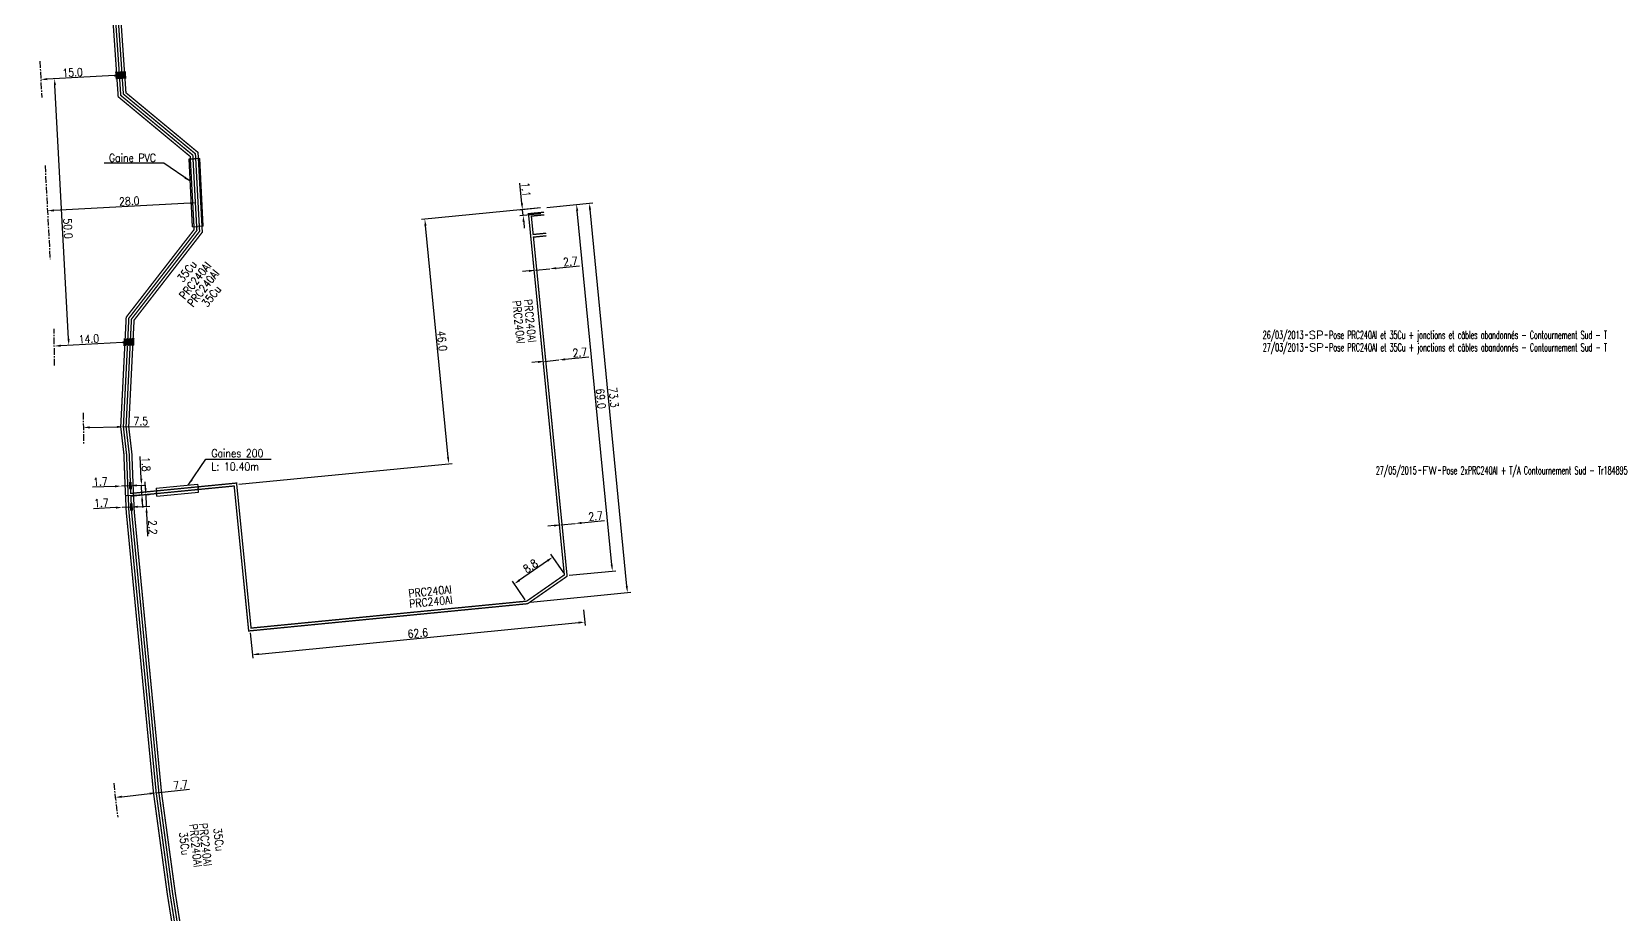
# Model space of a CAD drawing. Header units: millimetres. Extents: x 145437 to 146000, y 141990 to 142990.
# Drawn here: x 145687.7 to 145981.7, y 142155.7 to 142321.1 of the extents above; entities that cross this region are included whole.
import ezdxf
from ezdxf.enums import TextEntityAlignment as Align

# ---------------------------------------------------------------- set-up
doc = ezdxf.new("R2010")
doc.units = ezdxf.units.MM
doc.header["$PDMODE"] = 34
doc.linetypes.add('CENTER', pattern=[2, 1.25, -0.25, 0.25, -0.25])
doc.layers.get('0').update_dxf_attribs({"linetype": 'CONTINUOUS'})
doc.layers.get('Defpoints').update_dxf_attribs({"linetype": 'CONTINUOUS'})
for name, color, linetype in [('M_100', 7, 'M_ST_6'), ('M_130', 3, 'M_ST_15'), ('M_300', 7, 'CONTINUOUS'), ('M_400', 7, 'CONTINUOUS'), ('M_910', 7, 'CONTINUOUS')]:
    doc.layers.add(name, color=color, linetype=linetype)
doc.styles.get("Standard").update_dxf_attribs({"font": 'romans.shx', "width": 0.85})
doc.linetypes.add('M_ST_15', pattern='A,5,-0.3,["XX",Standard,S=1,R=0,X=0,Y=-0.5],-2.5', length=7.8)
doc.linetypes.add('M_ST_6', pattern='A,5,-0.3,["||",Standard,S=1,R=0,X=0.35,Y=-0.5],-1.6', length=6.9)
doc.dimstyles.get("Standard").update_dxf_attribs({"dimtxt": 1.5, "dimasz": 1.2, "dimexe": 0.625, "dimexo": 0.625, "dimgap": 0.25, "dimtad": 1, "dimdec": 1, "dimzin": 0, "dimdsep": 46, "dimtxsty": 'Standard', "dimcen": -0.5, "dimadec": 0, "dimazin": 0, "dimtfac": 1, "dimtdec": 1, "dimtmove": 0, "dimatfit": 3, "dimfxl": 0, "dimtolj": 1, "dimtzin": 0, "dimarcsym": 0})

# ---------------------------------------------------------------- blocks, each defined once
blk = doc.blocks.new('*D3')
at = {"layer": 'Defpoints', "color": 0, "linetype": 'Continuous', "transparency": 16777216}
for p in [(145783.66, 142288.09), (145792.22, 142288.93), (145780.57, 142214.14)]:
    blk.add_point(p, dxfattribs=at)
at = {"layer": 'M_130', "color": 0, "linetype": 'Continuous', "lineweight": -2, "transparency": 16777216}
for p, q in [((145784.28, 142288.15), (145792.84, 142288.99)), ((145799.23, 142217.17), (145792.34, 142287.73)), ((145781.19, 142214.2), (145799.97, 142216.03))]:
    blk.add_line(p, q, dxfattribs=at)
at = {"layer": 'M_130', "color": 0, "linetype": 'Continuous', "transparency": 16777216}
for points in [[(145792.54, 142287.75), (145792.14, 142287.71), (145792.22, 142288.93)], [(145799.43, 142217.19), (145799.03, 142217.15), (145799.35, 142215.97)]]:
    blk.add_solid(points, dxfattribs=at)
at = {"layer": 'M_130', "color": 0, "linetype": 'Continuous', "transparency": 16777216, "insert": (145796.78, 142252.55), "char_height": 1.5, "attachment_point": 5, "rotation": 275.5795}
blk.add_mtext('\\A1;73.3', dxfattribs=at)
blk = doc.blocks.new('*D4')
at = {"layer": 'Defpoints', "color": 0, "linetype": 'Continuous', "transparency": 16777216}
for p in [(145783.66, 142288.09), (145789.82, 142288.69), (145787.79, 142219.16)]:
    blk.add_point(p, dxfattribs=at)
at = {"layer": 'M_130', "color": 0, "linetype": 'Continuous', "lineweight": -2, "transparency": 16777216}
for p, q in [((145784.28, 142288.15), (145790.45, 142288.75)), ((145796.42, 142221.21), (145789.94, 142287.5)), ((145788.41, 142219.23), (145797.16, 142220.08))]:
    blk.add_line(p, q, dxfattribs=at)
at = {"layer": 'M_130', "color": 0, "linetype": 'Continuous', "transparency": 16777216}
for points in [[(145790.14, 142287.52), (145789.74, 142287.48), (145789.82, 142288.69)], [(145796.62, 142221.23), (145796.22, 142221.19), (145796.53, 142220.02)]]:
    blk.add_solid(points, dxfattribs=at)
at = {"layer": 'M_130', "color": 0, "linetype": 'Continuous', "transparency": 16777216, "insert": (145794.38, 142252.31), "char_height": 1.5, "attachment_point": 5, "rotation": 275.5795}
blk.add_mtext('\\A1;69.0', dxfattribs=at)
blk = doc.blocks.new('*D5')
at = {"layer": 'Defpoints', "color": 0, "linetype": 'Continuous', "transparency": 16777216}
for p in [(145783.66, 142288.09), (145761.39, 142285.91), (145725.88, 142236.23)]:
    blk.add_point(p, dxfattribs=at)
at = {"layer": 'M_130', "color": 0, "linetype": 'Continuous', "lineweight": -2, "transparency": 16777216}
for p, q in [((145783.04, 142288.03), (145760.77, 142285.85)), ((145765.75, 142241.33), (145761.51, 142284.72)), ((145726.51, 142236.29), (145766.48, 142240.19))]:
    blk.add_line(p, q, dxfattribs=at)
at = {"layer": 'M_130', "color": 0, "linetype": 'Continuous', "transparency": 16777216}
for points in [[(145761.71, 142284.74), (145761.31, 142284.7), (145761.39, 142285.91)], [(145765.94, 142241.35), (145765.55, 142241.31), (145765.86, 142240.13)]]:
    blk.add_solid(points, dxfattribs=at)
at = {"layer": 'M_130', "color": 0, "linetype": 'Continuous', "transparency": 16777216, "insert": (145764.62, 142263.12), "char_height": 1.5, "attachment_point": 5, "rotation": 275.5795}
blk.add_mtext('\\A1;46.0', dxfattribs=at)
blk = doc.blocks.new('*D6')
at = {"layer": 'Defpoints', "color": 0, "linetype": 'Continuous', "transparency": 16777216}
for p in [(145779.69, 142287.7), (145783.66, 142288.09), (145783.77, 142286.99)]:
    blk.add_point(p, dxfattribs=at)
at = {"layer": 'M_130', "color": 0, "linetype": 'Continuous', "lineweight": -2, "transparency": 16777216}
for p, q in [((145779.58, 142288.9), (145779.2, 142292.7)), ((145783.04, 142288.03), (145779.07, 142287.64)), ((145783.14, 142286.93), (145779.18, 142286.55)), ((145779.8, 142286.61), (145779.69, 142287.7)), ((145779.92, 142285.41), (145780.03, 142284.22))]:
    blk.add_line(p, q, dxfattribs=at)
at = {"layer": 'M_130', "color": 0, "linetype": 'Continuous', "transparency": 16777216}
for points in [[(145779.77, 142288.92), (145779.38, 142288.88), (145779.69, 142287.7)], [(145780.11, 142285.43), (145779.72, 142285.39), (145779.8, 142286.61)]]:
    blk.add_solid(points, dxfattribs=at)
at = {"layer": 'M_130', "color": 0, "linetype": 'Continuous', "transparency": 16777216, "insert": (145780.33, 142291.49), "char_height": 1.5, "attachment_point": 5, "rotation": 275.5795}
blk.add_mtext('\\A1;1.1', dxfattribs=at)
blk = doc.blocks.new('*D7')
at = {"layer": 'Defpoints', "color": 0, "linetype": 'Continuous', "transparency": 16777216}
for p in [(145782.11, 142276.37), (145784.8, 142276.64), (145784.8, 142276.64)]:
    blk.add_point(p, dxfattribs=at)
at = {"layer": 'M_130', "color": 0, "linetype": 'Continuous', "lineweight": -2, "transparency": 16777216}
for p, q in [((145780.91, 142276.25), (145779.72, 142276.13)), ((145782.11, 142276.37), (145784.8, 142276.64)), ((145785.99, 142276.75), (145790.34, 142277.19))]:
    blk.add_line(p, q, dxfattribs=at)
at = {"layer": 'M_130', "color": 0, "linetype": 'Continuous', "transparency": 16777216}
for points in [[(145780.89, 142276.45), (145780.93, 142276.05), (145782.11, 142276.37)], [(145785.97, 142276.95), (145786.01, 142276.56), (145784.8, 142276.64)]]:
    blk.add_solid(points, dxfattribs=at)
at = {"layer": 'M_130', "color": 0, "linetype": 'Continuous', "transparency": 16777216, "insert": (145788.66, 142278.02), "char_height": 1.5, "attachment_point": 5, "rotation": 5.6723}
blk.add_mtext('\\A1;2.7', dxfattribs=at)
blk = doc.blocks.new('*D8')
at = {"layer": 'Defpoints', "color": 0, "linetype": 'Continuous', "transparency": 16777216}
for p in [(145783.8, 142259.3), (145786.49, 142259.56), (145786.49, 142259.56)]:
    blk.add_point(p, dxfattribs=at)
at = {"layer": 'M_130', "color": 0, "linetype": 'Continuous', "lineweight": -2, "transparency": 16777216}
for p, q in [((145787.69, 142259.68), (145792.11, 142260.12)), ((145782.61, 142259.18), (145781.42, 142259.06)), ((145783.8, 142259.3), (145786.49, 142259.56))]:
    blk.add_line(p, q, dxfattribs=at)
at = {"layer": 'M_130', "color": 0, "linetype": 'Continuous', "transparency": 16777216}
for points in [[(145782.59, 142259.38), (145782.63, 142258.98), (145783.8, 142259.3)], [(145787.67, 142259.88), (145787.71, 142259.48), (145786.49, 142259.56)]]:
    blk.add_solid(points, dxfattribs=at)
at = {"layer": 'M_130', "color": 0, "linetype": 'Continuous', "transparency": 16777216, "insert": (145790.44, 142260.96), "char_height": 1.5, "attachment_point": 5, "rotation": 5.6723}
blk.add_mtext('\\A1;2.7', dxfattribs=at)
blk = doc.blocks.new('*D9')
at = {"layer": 'Defpoints', "color": 0, "linetype": 'Continuous', "transparency": 16777216}
for p in [(145786.85, 142228.65), (145789.53, 142228.92), (145789.53, 142228.92)]:
    blk.add_point(p, dxfattribs=at)
at = {"layer": 'M_130', "color": 0, "linetype": 'Continuous', "lineweight": -2, "transparency": 16777216}
for p, q in [((145785.65, 142228.54), (145784.46, 142228.42)), ((145786.85, 142228.65), (145789.53, 142228.92)), ((145790.73, 142229.04), (145795.08, 142229.47))]:
    blk.add_line(p, q, dxfattribs=at)
at = {"layer": 'M_130', "color": 0, "linetype": 'Continuous', "transparency": 16777216}
for points in [[(145785.63, 142228.73), (145785.67, 142228.34), (145786.85, 142228.65)], [(145790.71, 142229.24), (145790.75, 142228.84), (145789.53, 142228.92)]]:
    blk.add_solid(points, dxfattribs=at)
at = {"layer": 'M_130', "color": 0, "linetype": 'Continuous', "transparency": 16777216, "insert": (145793.4, 142230.31), "char_height": 1.5, "attachment_point": 5, "rotation": 5.6723}
blk.add_mtext('\\A1;2.7', dxfattribs=at)
blk = doc.blocks.new('*D10')
at = {"layer": 'Defpoints', "color": 0, "linetype": 'Continuous', "transparency": 16777216}
for p in [(145791.08, 142213.36), (145791.36, 142210.46), (145728.6, 142209.06)]:
    blk.add_point(p, dxfattribs=at)
at = {"layer": 'M_130', "color": 0, "linetype": 'Continuous', "lineweight": -2, "transparency": 16777216}
for p, q in [((145730.26, 142204.46), (145790.17, 142210.35)), ((145791.14, 142212.74), (145791.43, 142209.84)), ((145728.66, 142208.44), (145729.13, 142203.72))]:
    blk.add_line(p, q, dxfattribs=at)
at = {"layer": 'M_130', "color": 0, "linetype": 'Continuous', "transparency": 16777216}
for points in [[(145790.15, 142210.55), (145790.19, 142210.15), (145791.36, 142210.46)], [(145730.24, 142204.66), (145730.28, 142204.26), (145729.07, 142204.34)]]:
    blk.add_solid(points, dxfattribs=at)
at = {"layer": 'M_130', "color": 0, "linetype": 'Continuous', "transparency": 16777216, "insert": (145760.07, 142208.39), "char_height": 1.5, "attachment_point": 5, "rotation": 5.6105}
blk.add_mtext('\\A1;62.6', dxfattribs=at)
blk = doc.blocks.new('*D11')
at = {"layer": 'Defpoints', "color": 0, "transparency": 16777216}
for p in [(145787.79, 142219.16), (145778.15, 142217.61), (145780.57, 142214.14)]:
    blk.add_point(p, dxfattribs=at)
at = {"layer": 'M_130', "color": 0, "lineweight": -2, "transparency": 16777216}
for p, q in [((145784.39, 142221.95), (145779.14, 142218.3)), ((145787.43, 142219.68), (145785.02, 142223.15)), ((145780.21, 142214.65), (145777.8, 142218.12))]:
    blk.add_line(p, q, dxfattribs=at)
at = {"layer": 'M_130', "color": 0, "transparency": 16777216}
for points in [[(145784.27, 142222.11), (145784.5, 142221.79), (145785.37, 142222.64)], [(145779.02, 142218.46), (145779.25, 142218.13), (145778.15, 142217.61)]]:
    blk.add_solid(points, dxfattribs=at)
at = {"layer": 'M_130', "color": 0, "transparency": 16777216, "insert": (145781.19, 142220.94), "char_height": 1.5, "attachment_point": 5, "rotation": 34.8392}
blk.add_mtext('\\A1;8.8', dxfattribs=at)
blk = doc.blocks.new('*D51')
at = {"layer": 'Defpoints', "color": 0, "linetype": 'Continuous', "transparency": 16777216}
for p in [(145697.4, 142246.91), (145697.4, 142246.91), (145704.9, 142247.04)]:
    blk.add_point(p, dxfattribs=at)
at = {"layer": 'M_130', "color": 0, "linetype": 'Continuous', "lineweight": -2, "transparency": 16777216}
for p, q in [((145698.6, 142246.93), (145703.7, 142247.02)), ((145704.9, 142247.04), (145709.76, 142247.12))]:
    blk.add_line(p, q, dxfattribs=at)
at = {"layer": 'M_130', "color": 0, "linetype": 'Continuous', "transparency": 16777216}
for points in [[(145698.6, 142247.13), (145698.6, 142246.73), (145697.4, 142246.91)], [(145703.69, 142247.22), (145703.7, 142246.82), (145704.9, 142247.04)]]:
    blk.add_solid(points, dxfattribs=at)
at = {"layer": 'M_130', "color": 0, "linetype": 'Continuous', "transparency": 16777216, "insert": (145708.16, 142248.1), "char_height": 1.5, "attachment_point": 5, "rotation": 0.9959}
blk.add_mtext('\\A1;7.5', dxfattribs=at)
blk = doc.blocks.new('*D52')
at = {"layer": 'Defpoints', "color": 0, "linetype": 'Continuous', "transparency": 16777216}
for p in [(145703.39, 142177.61), (145703.39, 142177.61), (145711.05, 142178.47)]:
    blk.add_point(p, dxfattribs=at)
at = {"layer": 'M_130', "color": 0, "linetype": 'Continuous', "lineweight": -2, "transparency": 16777216}
for p, q in [((145704.58, 142177.74), (145709.86, 142178.33)), ((145711.05, 142178.47), (145717.32, 142179.17))]:
    blk.add_line(p, q, dxfattribs=at)
at = {"layer": 'M_130', "color": 0, "linetype": 'Continuous', "transparency": 16777216}
for points in [[(145704.56, 142177.94), (145704.6, 142177.55), (145703.39, 142177.61)], [(145709.83, 142178.53), (145709.88, 142178.13), (145711.05, 142178.47)]]:
    blk.add_solid(points, dxfattribs=at)
at = {"layer": 'M_130', "color": 0, "linetype": 'Continuous', "transparency": 16777216, "insert": (145715.63, 142179.98), "char_height": 1.5, "attachment_point": 5, "rotation": 6.3671}
blk.add_mtext('\\A1;7.7', dxfattribs=at)
blk = doc.blocks.new('*D53')
at = {"layer": 'Defpoints', "color": 0, "linetype": 'Continuous', "transparency": 16777216}
for p in [(145704.88, 142234.15), (145709.11, 142234.33), (145706.4, 142232.01)]:
    blk.add_point(p, dxfattribs=at)
at = {"layer": 'M_300', "color": 0, "linetype": 'Continuous', "lineweight": -2, "transparency": 16777216}
for p, q in [((145709.06, 142235.53), (145709, 142236.73)), ((145705.51, 142234.18), (145709.73, 142234.36)), ((145709.11, 142234.33), (145709.2, 142232.14)), ((145707.02, 142232.04), (145709.83, 142232.16)), ((145709.26, 142230.94), (145709.45, 142226.57))]:
    blk.add_line(p, q, dxfattribs=at)
at = {"layer": 'M_300', "color": 0, "linetype": 'Continuous', "transparency": 16777216}
for points in [[(145709.26, 142235.54), (145708.86, 142235.52), (145709.11, 142234.33)], [(145709.46, 142230.94), (145709.06, 142230.93), (145709.2, 142232.14)]]:
    blk.add_solid(points, dxfattribs=at)
at = {"layer": 'M_300', "color": 0, "linetype": 'Continuous', "transparency": 16777216, "insert": (145710.38, 142228.2), "char_height": 1.5, "attachment_point": 5, "rotation": 272.499}
blk.add_mtext('\\A1;2.2', dxfattribs=at)
blk = doc.blocks.new('*D54')
at = {"layer": 'Defpoints', "color": 0, "linetype": 'Continuous', "transparency": 16777216}
for p in [(145704.88, 142234.15), (145706.22, 142236.01), (145708.38, 142234.3)]:
    blk.add_point(p, dxfattribs=at)
at = {"layer": 'M_300', "color": 0, "linetype": 'Continuous', "lineweight": -2, "transparency": 16777216}
for p, q in [((145708.25, 142237.3), (145708.07, 142241.48)), ((145705.51, 142234.18), (145709.01, 142234.33)), ((145706.85, 142236.04), (145708.93, 142236.13)), ((145708.38, 142234.3), (145708.3, 142236.1)), ((145708.43, 142233.1), (145708.49, 142231.9))]:
    blk.add_line(p, q, dxfattribs=at)
at = {"layer": 'M_300', "color": 0, "linetype": 'Continuous', "transparency": 16777216}
for points in [[(145708.45, 142237.31), (145708.05, 142237.29), (145708.3, 142236.1)], [(145708.63, 142233.11), (145708.23, 142233.09), (145708.38, 142234.3)]]:
    blk.add_solid(points, dxfattribs=at)
at = {"layer": 'M_300', "color": 0, "linetype": 'Continuous', "transparency": 16777216, "insert": (145709.13, 142240.03), "char_height": 1.5, "attachment_point": 5, "rotation": 272.499}
blk.add_mtext('\\A1;1.8', dxfattribs=at)
blk = doc.blocks.new('*D55')
at = {"layer": 'Defpoints', "color": 0, "linetype": 'Continuous', "transparency": 16777216}
for p in [(145704.53, 142235.93), (145704.53, 142235.93), (145706.22, 142236.01)]:
    blk.add_point(p, dxfattribs=at)
at = {"layer": 'M_300', "color": 0, "linetype": 'Continuous', "lineweight": -2, "transparency": 16777216}
for p, q in [((145703.33, 142235.88), (145699.14, 142235.7)), ((145706.22, 142236.01), (145704.53, 142235.93)), ((145707.42, 142236.06), (145708.62, 142236.11))]:
    blk.add_line(p, q, dxfattribs=at)
at = {"layer": 'M_300', "color": 0, "linetype": 'Continuous', "transparency": 16777216}
for points in [[(145703.32, 142236.08), (145703.34, 142235.68), (145704.53, 142235.93)], [(145707.41, 142236.26), (145707.43, 142235.86), (145706.22, 142236.01)]]:
    blk.add_solid(points, dxfattribs=at)
at = {"layer": 'M_300', "color": 0, "linetype": 'Continuous', "transparency": 16777216, "insert": (145700.59, 142236.76), "char_height": 1.5, "attachment_point": 5, "rotation": 2.499}
blk.add_mtext('\\A1;1.7', dxfattribs=at)
blk = doc.blocks.new('*D56')
at = {"layer": 'Defpoints', "color": 0, "linetype": 'Continuous', "transparency": 16777216}
for p in [(145704.7, 142231.94), (145704.7, 142231.94), (145706.4, 142232.01)]:
    blk.add_point(p, dxfattribs=at)
at = {"layer": 'M_300', "color": 0, "linetype": 'Continuous', "lineweight": -2, "transparency": 16777216}
for p, q in [((145703.5, 142231.89), (145699.32, 142231.7)), ((145706.4, 142232.01), (145704.7, 142231.94)), ((145707.6, 142232.06), (145708.8, 142232.12))]:
    blk.add_line(p, q, dxfattribs=at)
at = {"layer": 'M_300', "color": 0, "linetype": 'Continuous', "transparency": 16777216}
for points in [[(145703.49, 142232.09), (145703.51, 142231.69), (145704.7, 142231.94)], [(145707.59, 142232.26), (145707.61, 142231.87), (145706.4, 142232.01)]]:
    blk.add_solid(points, dxfattribs=at)
at = {"layer": 'M_300', "color": 0, "linetype": 'Continuous', "transparency": 16777216, "insert": (145700.77, 142232.77), "char_height": 1.5, "attachment_point": 5, "rotation": 2.499}
blk.add_mtext('\\A1;1.7', dxfattribs=at)
blk = doc.blocks.new('M_300_03')
at = {"color": 0, "linetype": 'Continuous'}
blk.add_solid([(-1, 0.75), (-1, 0), (1, 0.75), (1, 0)], dxfattribs=at)
at = {"color": 0, "linetype": 'Continuous', "width": 0.75, "flags": 3}
for tag, p in [('DEF_LEG', (0, -4.625)), ('DEF_COUP', (0, -7.125)), ('DEF_TYPE', (0, -9.625))]:
    blk.add_attdef(tag, text='', height=1.2, dxfattribs=at).set_placement(p, align=Align.MIDDLE)
blk = doc.blocks.new('*D57')
at = {"layer": 'Defpoints', "color": 0, "linetype": 'Continuous', "transparency": 16777216}
for p in [(145690.68, 142287.51), (145690.68, 142287.51), (145718.64, 142289.01)]:
    blk.add_point(p, dxfattribs=at)
at = {"layer": 'M_130', "color": 0, "linetype": 'Continuous', "lineweight": -2, "transparency": 16777216}
blk.add_line((145717.44, 142288.94), (145691.88, 142287.57), dxfattribs=at)
at = {"layer": 'M_130', "color": 0, "linetype": 'Continuous', "transparency": 16777216}
for points in [[(145691.87, 142287.77), (145691.89, 142287.37), (145690.68, 142287.51)], [(145717.43, 142289.14), (145717.45, 142288.74), (145718.64, 142289.01)]]:
    blk.add_solid(points, dxfattribs=at)
at = {"layer": 'M_130', "color": 0, "linetype": 'Continuous', "transparency": 16777216, "insert": (145706.01, 142289.33), "char_height": 1.5, "attachment_point": 5, "rotation": 3.0701}
blk.add_mtext('\\A1;28.0', dxfattribs=at)
blk = doc.blocks.new('*D64')
at = {"layer": 'Defpoints', "color": 0, "linetype": 'Continuous', "transparency": 16777216}
for p in [(145705.94, 142262.92), (145691.96, 142262.17), (145691.96, 142262.17)]:
    blk.add_point(p, dxfattribs=at)
at = {"layer": 'M_300', "color": 0, "linetype": 'Continuous', "lineweight": -2, "transparency": 16777216}
blk.add_line((145704.75, 142262.85), (145693.16, 142262.23), dxfattribs=at)
at = {"layer": 'M_300', "color": 0, "linetype": 'Continuous', "transparency": 16777216}
for points in [[(145704.74, 142263.05), (145704.76, 142262.65), (145705.94, 142262.92)], [(145693.15, 142262.43), (145693.17, 142262.03), (145691.96, 142262.17)]]:
    blk.add_solid(points, dxfattribs=at)
at = {"layer": 'M_300', "color": 0, "linetype": 'Continuous', "transparency": 16777216, "insert": (145698.43, 142263.51), "char_height": 1.5, "attachment_point": 5, "rotation": 3.0701}
blk.add_mtext('\\A1;14.0', dxfattribs=at)
blk = doc.blocks.new('*D65')
at = {"layer": 'Defpoints', "color": 0, "linetype": 'Continuous', "transparency": 16777216}
for p in [(145704.4, 142312.91), (145689.43, 142312.1), (145689.43, 142312.1)]:
    blk.add_point(p, dxfattribs=at)
at = {"layer": 'M_300', "color": 0, "linetype": 'Continuous', "lineweight": -2, "transparency": 16777216}
for p, q in [((145704.37, 142313.53), (145704.37, 142313.53)), ((145689.39, 142312.73), (145689.39, 142312.73)), ((145703.21, 142312.84), (145690.62, 142312.17))]:
    blk.add_line(p, q, dxfattribs=at)
at = {"layer": 'M_300', "color": 0, "linetype": 'Continuous', "transparency": 16777216}
for points in [[(145703.2, 142313.04), (145703.22, 142312.64), (145704.4, 142312.91)], [(145690.61, 142312.37), (145690.63, 142311.97), (145689.43, 142312.1)]]:
    blk.add_solid(points, dxfattribs=at)
at = {"layer": 'M_300', "color": 0, "linetype": 'Continuous', "transparency": 16777216, "insert": (145695.38, 142313.42), "char_height": 1.5, "attachment_point": 5, "rotation": 3.0701}
blk.add_mtext('\\A1;15.0', dxfattribs=at)
blk = doc.blocks.new('GIS_MODF')
at = {"color": 0, "linetype": 'Continuous', "flags": 128}
for points in [[(-2.18, -0.01), (-1.68, -0.01)], [(1.52, -0.01), (2.02, -0.01)]]:
    blk.add_lwpolyline(points, dxfattribs=at)
at = {"color": 0, "linetype": 'Continuous', "width": 0.5}
blk.add_attdef('DATE', text='', height=1.5, dxfattribs=at).set_placement((-2.5, -0.8), align=Align.RIGHT)
at = {"color": 0, "linetype": 'Continuous', "width": 1.771291}
blk.add_attdef('USER', text='', height=1.5, dxfattribs=at).set_placement((-1.51, -0.8), (1.28, -0.8), align=Align.FIT)
at = {"color": 0, "linetype": 'Continuous', "width": 0.5}
blk.add_attdef('DESC', (2.29, -0.8), '', height=1.5, dxfattribs=at)
blk = doc.blocks.new('*D79')
at = {"layer": 'Defpoints', "color": 0, "linetype": 'Continuous', "transparency": 16777216}
for p in [(145692, 142312.24), (145692, 142312.24), (145694.68, 142262.31)]:
    blk.add_point(p, dxfattribs=at)
at = {"layer": 'M_300', "color": 0, "linetype": 'Continuous', "lineweight": -2, "transparency": 16777216}
blk.add_line((145694.62, 142263.51), (145692.07, 142311.04), dxfattribs=at)
at = {"layer": 'M_300', "color": 0, "linetype": 'Continuous', "transparency": 16777216}
for points in [[(145692.27, 142311.05), (145691.87, 142311.03), (145692, 142312.24)], [(145694.82, 142263.52), (145694.42, 142263.5), (145694.68, 142262.31)]]:
    blk.add_solid(points, dxfattribs=at)
at = {"layer": 'M_300', "color": 0, "linetype": 'Continuous', "transparency": 16777216, "insert": (145694.51, 142284.18), "char_height": 1.5, "attachment_point": 5, "rotation": 273.0701}
blk.add_mtext('\\A1;50.0', dxfattribs=at)

msp = doc.modelspace()

# ---------------------------------------------------------------- linework, layer by layer
at = {"layer": 'M_100', "ltscale": 0.94, "flags": 128}
msp.add_lwpolyline([(145706.53, 142422.3, 0.25, 0.25, 0), (145688.84, 142414.33, 0.25, 0.25, 0), (145695.1, 142389.84, 0.25, 0.25, 0), (145696.01, 142384.07, 0.25, 0.25, 0), (145694.55, 142383.8, 0.25, 0.25, 0), (145694.7, 142382.81, 0.25, 0.25, 0), (145695.19, 142382.9, 0.25, 0.25, 0), (145697.49, 142368.12, 0.25, 0.25, -0.038297), (145697.49, 142368.12, 0.25, 0.25, 0), (145697.49, 142368.12, 0.25, 0.25, 0), (145701.64, 142342.12, 0.25, 0.25, 0), (145703.61, 142313.56, 0, 0, 0)], format="xyseb", dxfattribs=at)
at = {"layer": 'M_100', "flags": 128}
msp.add_lwpolyline([(145693.66, 142384.15, 0.25, 0.25, 0), (145696.41, 142384.65, 0.25, 0.25, 0), (145698.96, 142368.42, 0.25, 0.25, 0), (145698.96, 142368.42, 0.25, 0.25, 0), (145703.14, 142342.16, 0.25, 0.25, 0), (145705.1, 142313.64, 0, 0, 0)], format="xyseb", dxfattribs=at)
at = {"layer": 'M_100', "const_width": 0.25, "flags": 128}
for points in [[(145705.23, 142263.58), (145705.43, 142267.57), (145718.16, 142283.99), (145717.89, 142288.97), (145717.42, 142297.68), (145703.93, 142308.87), (145703.7, 142312.17)], [(145706.73, 142263.66), (145706.9, 142267.01), (145719.69, 142283.5), (145719.39, 142289.05), (145718.89, 142298.43), (145705.38, 142309.62), (145705.2, 142312.25)]]:
    msp.add_lwpolyline(points, dxfattribs=at)
for points in [[(145757.14, 142005.06), (145756.21, 142008.11), (145740.39, 142059.65), (145725.64, 142105.92), (145725.64, 142105.92), (145719.97, 142126.35, -0.03377), (145713.15, 142159.39), (145710.55, 142178.41), (145710.55, 142178.41), (145705.43, 142231.16), (145705.4, 142231.97), (145705.22, 142235.97), (145704.99, 142241.99), (145704.4, 142247.03), (145704.4, 142247.03), (145705.16, 142262.18)], [(145758.6, 142005.44), (145757.65, 142008.53), (145741.82, 142060.13), (145727.09, 142106.33), (145727.09, 142106.33), (145721.41, 142126.75, -0.03377), (145714.64, 142159.59), (145712.04, 142178.58), (145712.04, 142178.58), (145712.04, 142178.58), (145706.93, 142231.22), (145706.9, 142232.03), (145706.72, 142236.03), (145706.49, 142242.04), (145705.9, 142247.06), (145705.9, 142247.06), (145706.66, 142262.26)]]:
    msp.add_lwpolyline(points, format="xyb", dxfattribs=at)
at = {"layer": 'M_130', "ltscale": 0.89, "flags": 128}
msp.add_lwpolyline([(145798.81, 142403.55, 0.25, 0.25, 0), (145798.81, 142403.55, 0.25, 0.25, 0), (145807.69, 142414.91, 0.25, 0.25, 0), (145801.79, 142419.53, 0.25, 0.25, 0), (145759.56, 142452.58, 0.25, 0.25, 0), (145753.91, 142457, 0.25, 0.25, 0), (145753.91, 142457, 0.25, 0.25, 0), (145751.87, 142458.6, 0.25, 0.25, 0), (145744.34, 142455.21, 0.25, 0.25, 0), (145741.9, 142454.11, 0.25, 0.25, 0), (145697.04, 142433.9, 0.25, 0.25, 0), (145691.6, 142431.45, 0.25, 0.25, 0), (145687.79, 142414.32, 0.25, 0.25, 0), (145694.18, 142389.43, 0.25, 0.25, 0), (145695.12, 142383.39, 0.25, 0.25, 0), (145696.08, 142383.57, 0.25, 0.25, 0), (145698.47, 142368.32, 0.25, 0.25, -0.040699), (145698.47, 142368.32, 0.25, 0.25, 0), (145698.47, 142368.32, 0.25, 0.25, 0), (145702.64, 142342.15, 0.25, 0.25, 0), (145704.61, 142313.62, 0, 0, 0)], format="xyseb", dxfattribs=at)
at = {"layer": 'M_130', "ltscale": 0.98, "flags": 128}
msp.add_lwpolyline([(145706.32, 142422.75, 0.25, 0.25, 0), (145688.23, 142414.6, 0.25, 0.25, 0), (145694.63, 142389.63, 0.25, 0.25, 0), (145695.67, 142382.97, 0.25, 0.25, 0), (145697.98, 142368.22, 0.25, 0.25, -0.033762), (145697.98, 142368.22, 0.25, 0.25, 0), (145697.98, 142368.22, 0.25, 0.25, 0), (145702.14, 142342.13, 0.25, 0.25, 0), (145702.14, 142342.13, 0.25, 0.25, 0), (145702.14, 142342.13, 0.25, 0.25, 0), (145704.11, 142313.59, 0, 0, 0)], format="xyseb", dxfattribs=at)
at = {"layer": 'M_130', "const_width": 0.25, "flags": 128}
for points in [[(145705.73, 142263.6), (145705.92, 142267.38), (145718.67, 142283.83), (145718.39, 142289), (145717.91, 142297.93), (145704.41, 142309.12), (145704.2, 142312.19)], [(145706.23, 142263.63), (145706.41, 142267.2), (145719.18, 142283.67), (145718.89, 142289.02), (145718.4, 142298.18), (145704.9, 142309.37), (145704.7, 142312.22)], [(145783.74, 142287.24), (145780.81, 142286.96), (145781.86, 142276.34), (145783.55, 142259.31), (145786.6, 142228.63), (145787.53, 142219.29), (145780.48, 142214.38), (145728.83, 142209.33), (145726.11, 142236.5), (145706.29, 142234.56), (145706.25, 142235.31)], [(145784.13, 142283.31), (145781.69, 142283.07), (145781.35, 142286.51), (145783.79, 142286.75)], [(145706.2, 142236.71), (145705.99, 142242.02), (145705.4, 142247.05), (145705.4, 142247.05), (145705.4, 142247.05), (145705.4, 142247.05), (145705.4, 142247.05), (145705.4, 142247.05), (145705.4, 142247.05), (145706.16, 142262.23)]]:
    msp.add_lwpolyline(points, dxfattribs=at)
at = {"layer": 'M_130', "color": 7, "linetype": 'CENTER', "flags": 128}
for points in [[(145690.22, 142295.99), (145691.16, 142278.46)], [(145697.35, 142249.63), (145697.4, 142246.91), (145697.45, 142243.78)], [(145703.08, 142180.27), (145703.39, 142177.61), (145703.83, 142173.89)]]:
    msp.add_lwpolyline(points, dxfattribs=at)
at = {"layer": 'M_130', "flags": 128}
msp.add_lwpolyline([(145706.37, 142232.71, 0.25, 0.25, 0), (145706.31, 142234.06, 0.25, 0.25, 0), (145725.66, 142235.95, 0.25, 0.25, 0), (145728.38, 142208.79, 0.25, 0.25, 0), (145780.66, 142213.9, 0.25, 0.25, 0), (145788.05, 142219.04, 0.25, 0.25, 0), (145787.1, 142228.68, 0.25, 0.25, 0), (145784.05, 142259.32, 0.25, 0.25, 0), (145782.36, 142276.39, 0.25, 0.25, 0), (145781.74, 142282.57, 0.25, 0.25, 0), (145784.18, 142282.82, 0, 0, 0)], format="xyseb", dxfattribs=at)
at = {"layer": 'M_130', "const_width": 0.25, "flags": 128}
for points in [[(145757.63, 142005.19), (145756.69, 142008.25), (145740.87, 142059.81), (145726.12, 142106.06), (145726.12, 142106.06), (145726.12, 142106.06), (145726.12, 142106.06), (145726.12, 142106.06), (145720.45, 142126.48, -0.03377), (145713.65, 142159.45), (145711.05, 142178.47), (145711.05, 142178.47), (145711.05, 142178.47), (145711.05, 142178.47), (145711.05, 142178.47), (145711.05, 142178.47), (145711.05, 142178.47), (145711.05, 142178.47), (145711.05, 142178.47), (145711.05, 142178.47), (145705.93, 142231.18), (145705.9, 142231.99), (145705.72, 142235.99), (145705.49, 142241.93), (145704.9, 142247.04), (145704.9, 142247.04), (145705.66, 142262.2)], [(145758.11, 142005.32), (145757.17, 142008.39), (145741.34, 142059.97), (145726.61, 142106.2), (145726.61, 142106.2), (145720.93, 142126.62, -0.03377), (145714.14, 142159.52), (145711.55, 142178.52), (145711.55, 142178.52), (145711.55, 142178.52), (145706.43, 142231.2), (145706.43, 142231.31)]]:
    msp.add_lwpolyline(points, format="xyb", dxfattribs=at)
at = {"layer": 'M_300', "color": 7, "linetype": 'CENTER', "flags": 128}
for points in [[(145689.25, 142315.55), (145689.6, 142308.7)], [(145692.01, 142258.51), (145691.96, 142262.17), (145691.92, 142265.41)]]:
    msp.add_lwpolyline(points, dxfattribs=at)
at = {"layer": 'M_400', "color": 7, "linetype": 'CONTINUOUS'}
for p, q in [((145717.2, 142297.21), (145718.2, 142297.26)), ((145717.88, 142284.51), (145717.2, 142297.21)), ((145719.2, 142297.31), (145718.2, 142297.26)), ((145719.88, 142284.62), (145719.2, 142297.31)), ((145717.88, 142284.51), (145718.88, 142284.57)), ((145719.88, 142284.62), (145718.88, 142284.57)), ((145711.03, 142235.53), (145718.82, 142236.29)), ((145711.03, 142235.53), (145711.11, 142234.78)), ((145711.18, 142234.04), (145711.11, 142234.78)), ((145711.18, 142234.04), (145718.96, 142234.8)), ((145718.82, 142236.29), (145718.89, 142235.54)), ((145718.96, 142234.8), (145718.89, 142235.54))]:
    msp.add_line(p, q, dxfattribs=at)

# ---------------------------------------------------------------- block references
at = {"layer": 'M_300'}
for p, xscale, yscale, zscale, rotation in [((145703.92, 142312.88), 0.6999999999998713, 0.6999999999998713, 0.6999999999998713, 93.93470128948384), ((145704.42, 142312.91), 0.6999999999998713, 0.6999999999998713, 0.6999999999998713, 93.93470128948384), ((145704.92, 142312.94), 0.6999999999998713, 0.6999999999998713, 0.6999999999998713, 93.93470128948384), ((145705.41, 142312.96), 0.6999999999998713, 0.6999999999998713, 0.6999999999998713, 93.93470128948384), ((145704.93, 142262.89), 0.700000000000849, 0.700000000000849, 0.700000000000849, 267.1361628388395), ((145705.43, 142262.92), 0.700000000000849, 0.700000000000849, 0.700000000000849, 267.1361628388395), ((145705.93, 142262.94), 0.700000000000849, 0.700000000000849, 0.700000000000849, 267.1361628388395), ((145706.43, 142262.97), 0.700000000000849, 0.700000000000849, 0.700000000000849, 267.1361628388395), ((145705.96, 142236), 0.7, 0.7, 0.7, 272.4786732857343), ((145706.14, 142232), 0.7, 0.7, 0.7, 272.5109993337486)]:
    msp.add_blockref('M_300_03', p, dxfattribs=dict(at, xscale=xscale, yscale=yscale, zscale=zscale, rotation=rotation))
at = {"layer": 'M_910'}
ref = msp.add_blockref('GIS_MODF', (145928.54, 142264.28), dxfattribs=at)
ref.add_attrib('DATE', '26/03/2013', dxfattribs={"layer": '0', "color": 0, "linetype": 'Continuous', "height": 1.5, "width": 0.5}).set_placement((145926.04, 142263.49), align=Align.RIGHT)
ref.add_attrib('USER', 'SP', dxfattribs={"layer": '0', "color": 0, "linetype": 'Continuous', "height": 1.5, "width": 1.025485}).set_placement((145927.03, 142263.49), (145929.81, 142263.49), align=Align.FIT)
ref.add_attrib('DESC', 'Pose PRC240Al et 35Cu + jonctions et câbles abandonnés - Contournement Sud - TR108350', (145930.83, 142263.49), dxfattribs={"layer": '0', "color": 0, "linetype": 'Continuous', "height": 1.5, "width": 0.5})
ref = msp.add_blockref('GIS_MODF', (145928.56, 142261.97), dxfattribs=at)
ref.add_attrib('DATE', '27/03/2013', dxfattribs={"layer": '0', "color": 0, "linetype": 'Continuous', "height": 1.5, "width": 0.5}).set_placement((145926.06, 142261.17), align=Align.RIGHT)
ref.add_attrib('USER', 'SP', dxfattribs={"layer": '0', "color": 0, "linetype": 'Continuous', "height": 1.5, "width": 1.025485}).set_placement((145927.06, 142261.17), (145929.84, 142261.17), align=Align.FIT)
ref.add_attrib('DESC', 'Pose PRC240Al et 35Cu + jonctions et câbles abandonnés - Contournement Sud - TR125828', (145930.85, 142261.17), dxfattribs={"layer": '0', "color": 0, "linetype": 'Continuous', "height": 1.5, "width": 0.5})
ref = msp.add_blockref('GIS_MODF', (145949.76, 142238.93), dxfattribs=at)
ref.add_attrib('DATE', '27/05/2015', dxfattribs={"layer": '0', "color": 0, "linetype": 'Continuous', "height": 1.5, "width": 0.5}).set_placement((145947.26, 142238.13), align=Align.RIGHT)
ref.add_attrib('USER', 'FW', dxfattribs={"layer": '0', "color": 0, "linetype": 'Continuous', "height": 1.5, "width": 0.97421}).set_placement((145948.25, 142238.13), (145951.03, 142238.13), align=Align.FIT)
ref.add_attrib('DESC', 'Pose 2xPRC240Al + T/A Contournement Sud - Tr184895', (145952.05, 142238.13), dxfattribs={"layer": '0', "color": 0, "linetype": 'Continuous', "height": 1.5, "width": 0.5})

# ---------------------------------------------------------------- texts
at = {"layer": 'M_100', "linetype": 'Continuous', "width": 0.85}
for rotation, p in [(51.701, (145716.82, 142276.17)), (51.701, (145721.4, 142271.51)), (276.4193, (145716.35, 142168.97)), (276.4193, (145722.77, 142169.72))]:
    msp.add_text('35Cu', height=1.5, rotation=rotation, dxfattribs=at).set_placement(p, align=Align.MIDDLE)
at = {"layer": 'M_130', "linetype": 'Continuous', "width": 0.85}
for rotation, p in [(51.701, (145718.35, 142274.44)), (51.701, (145719.88, 142273.03)), (275.6723, (145778.97, 142266.65)), (275.6723, (145781.1, 142266.89)), (5.5795, (145762.38, 142216.21)), (5.5795, (145762.53, 142214.26)), (276.4193, (145718.44, 142168.6)), (276.4193, (145720.28, 142168.76))]:
    msp.add_text('PRC240Al', height=1.5, rotation=rotation, dxfattribs=at).set_placement(p, align=Align.MIDDLE)
at = {"layer": 'M_400', "linetype": 'Continuous', "char_height": 1.5}
for s, insert, attachment_point in [('\\A1;Gaine PVC', (145711, 142296.68), 9), ('\\A1;Gaines 200\\PL: 10.40m', (145721.4, 142238.83), 7)]:
    msp.add_mtext(s, dxfattribs=dict(at, insert=insert, attachment_point=attachment_point))

# ---------------------------------------------------------------- dimensions: what is measured, and where the dimension line sits
at = {"layer": 'M_130', "linetype": 'Continuous'}
for base, p1, p2, angle, picture, middle in [((145779.69, 142287.7), (145783.77, 142286.99), (145783.66, 142288.09), 275.5795, '*D6', (145779.33, 142291.4)), ((145690.68, 142287.51), (145718.64, 142289.01), (145690.68, 142287.51), 3.0701, '*D57', (145706.06, 142288.33)), ((145761.39, 142285.91), (145725.88, 142236.23), (145783.66, 142288.09), 275.5795, '*D5', (145763.63, 142263.02)), ((145792.22, 142288.93), (145780.57, 142214.14), (145783.66, 142288.09), 275.5795, '*D3', (145795.78, 142252.45)), ((145789.82, 142288.69), (145787.79, 142219.16), (145783.66, 142288.09), 275.5795, '*D4', (145793.39, 142252.22)), ((145784.8, 142276.64), (145782.11, 142276.37), (145784.8, 142276.64), 185.6723, '*D7', (145788.76, 142277.03)), ((145786.49, 142259.56), (145783.8, 142259.3), (145786.49, 142259.56), 185.6723, '*D8', (145790.53, 142259.96)), ((145697.4, 142246.91), (145704.9, 142247.04), (145697.4, 142246.91), 0.9959, '*D51', (145708.18, 142247.1)), ((145789.53, 142228.92), (145786.85, 142228.65), (145789.53, 142228.92), 185.6723, '*D9', (145793.5, 142229.32)), ((145791.36, 142210.46), (145728.6, 142209.06), (145791.08, 142213.36), 185.6105, '*D10', (145760.17, 142207.4)), ((145703.39, 142177.61), (145711.05, 142178.47), (145703.39, 142177.61), 6.3671, '*D52', (145715.74, 142178.99))]:
    dim = msp.add_linear_dim(base=base, p1=p1, p2=p2, angle=angle, dimstyle='Standard', dxfattribs=at)
    dim.commit()
    dim.dimension.update_dxf_attribs({"geometry": picture, "text_midpoint": middle, "dimtype": 160})
at = {"layer": 'M_130'}
dim = msp.add_linear_dim(base=(145778.15, 142217.61), p1=(145787.79, 142219.16), p2=(145780.57, 142214.14), angle=214.8392, dimstyle='Standard', dxfattribs=at)
dim.commit()
dim.dimension.update_dxf_attribs({"geometry": '*D11', "text_midpoint": (145781.76, 142220.12), "dimtype": 161})
at = {"layer": 'M_300', "linetype": 'Continuous'}
for base, p1, p2, angle, picture, middle in [((145689.43, 142312.1), (145704.4, 142312.91), (145689.43, 142312.1), 3.0701, '*D65', (145695.44, 142312.42)), ((145692, 142312.24), (145694.68, 142262.31), (145692, 142312.24), 93.0701, '*D79', (145693.51, 142284.13)), ((145691.96, 142262.17), (145705.94, 142262.92), (145691.96, 142262.17), 3.0701, '*D64', (145698.49, 142262.52)), ((145708.38, 142234.3), (145706.22, 142236.01), (145704.88, 142234.15), 92.499, '*D54', (145708.13, 142239.99)), ((145704.53, 142235.93), (145706.22, 142236.01), (145704.53, 142235.93), 2.499, '*D55', (145700.63, 142235.76)), ((145709.11, 142234.33), (145706.4, 142232.01), (145704.88, 142234.15), 272.499, '*D53', (145709.38, 142228.15)), ((145704.7, 142231.94), (145706.4, 142232.01), (145704.7, 142231.94), 2.499, '*D56', (145700.81, 142231.77))]:
    dim = msp.add_linear_dim(base=base, p1=p1, p2=p2, angle=angle, dimstyle='Standard', dxfattribs=at)
    dim.commit()
    dim.dimension.update_dxf_attribs({"geometry": picture, "text_midpoint": middle, "dimtype": 160})

# ---------------------------------------------------------------- leaders
at = {"layer": 'M_400', "linetype": 'Continuous', "annotation_type": 0, "has_hookline": 1}
for points, hookline_direction, text_width in [([(145717.42, 142293.04), (145712.45, 142296.43), (145711.25, 142296.43)], 1, 9.71), ([(145717.05, 142236.12), (145720.38, 142240.97), (145721.58, 142240.97)], 0, 10.75)]:
    msp.add_leader(points, dimstyle='Standard', dxfattribs=dict(at, hookline_direction=hookline_direction, text_width=text_width))

doc.saveas('drawing.dxf')
